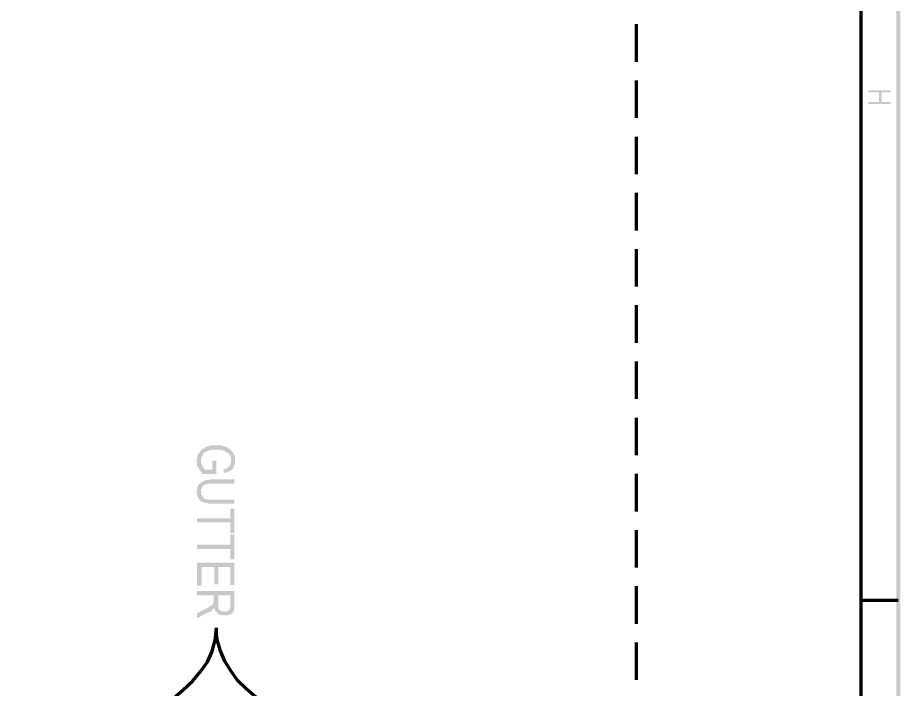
# Model space of a CAD drawing. Header units: inches. Extents: x -186 to 186, y -282 to 282.
# Drawn here: x 138.98 to 186.11, y -155.13 to -119.28 of the extents above; entities that cross this region are included whole.
import ezdxf

# ---------------------------------------------------------------- set-up
doc = ezdxf.new("R2010")
doc.units = ezdxf.units.IN
doc.header["$MEASUREMENT"] = 0
doc.layers.add('H', color=7, linetype='CONTINUOUS', lineweight=100)
doc.layers.add('P', color=250, linetype='CONTINUOUS', lineweight=100)

msp = doc.modelspace()

# ---------------------------------------------------------------- hatches: boundary and pattern name
at = {"layer": 'H', "linetype": 'Continuous'}
for points in [[(186.111, -282.111), (185.889, 281.889), (186.111, 282.111)], [(185.889, -281.889), (186.111, -282.111), (185.889, 281.889)], [(185.593, -123.259), (185.593, -123.148), (184.407, -123.148), (184.407, -123.259), (184.963, -123.259), (184.963, -123.778), (185.111, -123.259)], [(185.593, -123.889), (185.593, -123.778), (185.111, -123.778), (185.111, -123.259), (184.963, -123.778), (184.407, -123.778), (184.407, -123.889)], [(150.593, -142.926), (150.593, -142.815), (150.593, -142.741), (150.556, -142.63), (150.519, -142.593), (150.519, -142.556), (150.481, -142.481), (150.444, -142.444), (150.407, -142.407), (150.37, -142.37), (150.333, -142.333), (150.296, -142.296), (150.111, -142.185), (150.037, -142.185), (150, -142.148), (149.963, -142.148), (149.852, -142.111), (149.815, -142.111), (149.741, -142.111), (149.63, -142.111), (149.556, -142.111), (149.481, -142.111), (149.37, -142.111), (149.296, -142.111), (149.148, -142.148), (149.111, -142.185), (149.037, -142.185), (149, -142.222), (148.889, -142.296), (148.852, -142.296), (148.778, -142.37), (148.704, -142.444), (148.704, -142.481), (148.667, -142.519), (148.63, -142.556), (148.593, -142.63), (148.593, -142.667), (148.556, -142.778), (148.556, -142.815), (148.556, -142.889), (148.519, -142.926), (148.519, -142.963), (148.556, -143), (148.556, -143.074), (148.556, -143.111), (148.556, -143.185), (148.593, -143.222), (148.63, -143.296), (148.667, -143.333), (148.667, -143.37), (148.704, -143.444), (148.741, -143.481), (148.778, -143.519), (148.778, -142.926), (148.778, -142.852), (148.778, -142.815), (148.815, -142.741), (148.815, -142.704), (148.852, -142.667), (148.852, -142.63), (148.889, -142.556), (148.926, -142.519), (148.963, -142.481), (149, -142.481), (149.037, -142.444), (149.111, -142.407), (149.185, -142.37), (149.222, -142.37), (149.333, -142.333), (149.37, -142.333), (149.444, -142.333), (149.519, -142.333), (149.667, -142.333), (149.704, -142.333), (149.778, -142.333), (149.926, -142.37), (149.963, -142.37), (150.037, -142.407), (150.148, -142.481), (150.185, -142.481), (150.222, -142.519), (150.259, -142.556), (150.333, -142.667), (150.333, -142.704), (150.37, -142.741), (150.37, -142.815), (150.37, -142.926), (150.407, -143.407), (150.481, -143.333), (150.519, -143.296), (150.519, -143.222), (150.556, -143.185), (150.556, -143.148), (150.593, -143.111), (150.593, -143.037), (150.593, -143)], [(149.593, -143.63), (149.593, -142.926), (149.37, -142.926), (149.37, -143.407), (149, -143.407), (148.963, -143.37), (148.926, -143.333), (148.889, -143.296), (148.852, -143.222), (148.852, -143.185), (148.815, -143.148), (148.778, -143.037), (148.778, -142.963), (148.778, -142.926), (148.778, -143.519), (148.815, -143.556), (148.852, -143.63)], [(150.407, -143.407), (150.37, -142.926), (150.37, -142.963), (150.37, -143.037), (150.333, -143.074), (150.333, -143.148), (150.296, -143.185), (150.296, -143.222), (150.185, -143.296), (150.148, -143.333), (150.111, -143.333), (150.074, -143.37), (150, -143.37), (149.963, -143.37), (150, -143.593), (150.037, -143.556), (150.111, -143.556), (150.222, -143.519), (150.259, -143.519), (150.296, -143.481), (150.333, -143.444), (150.37, -143.444)], [(150.556, -145.222), (150.556, -145), (149.222, -145), (149.185, -145), (149.111, -145), (149.074, -144.963), (149, -144.963), (148.963, -144.963), (148.926, -144.926), (148.889, -144.889), (148.889, -144.852), (148.852, -144.852), (148.815, -144.778), (148.815, -144.741), (148.778, -144.704), (148.778, -144.63), (148.778, -144.556), (148.778, -144.074), (148.741, -144.111), (148.704, -144.148), (148.667, -144.148), (148.63, -144.222), (148.63, -144.259), (148.593, -144.296), (148.556, -144.407), (148.556, -144.444), (148.556, -144.519), (148.519, -144.593), (148.556, -144.667), (148.556, -144.704), (148.556, -144.778), (148.556, -144.815), (148.593, -144.852), (148.63, -144.926), (148.667, -144.963), (148.667, -145), (148.704, -145.037), (148.741, -145.074), (148.778, -145.111), (148.852, -145.111), (148.889, -145.148), (148.963, -145.148), (148.963, -145.185), (149, -145.185), (149.074, -145.185), (149.111, -145.185), (149.185, -145.222), (149.296, -145.222), (149.333, -145.222), (149.407, -145.222)], [(150.556, -144.148), (150.556, -143.926), (149.259, -143.926), (149.185, -143.963), (149.148, -143.963), (149.074, -143.963), (149.037, -143.963), (148.963, -144), (148.926, -144), (148.852, -144.037), (148.815, -144.037), (148.778, -144.074), (148.778, -144.556), (148.778, -144.519), (148.778, -144.481), (148.815, -144.37), (148.852, -144.333), (148.889, -144.296), (148.926, -144.222), (148.963, -144.222), (149.037, -144.185), (149.074, -144.185), (149.111, -144.185), (149.148, -144.148), (149.296, -144.148), (149.333, -144.148), (149.407, -144.148)], [(150.556, -146.778), (150.556, -145.481), (150.333, -145.481), (150.333, -146), (148.556, -146), (148.556, -146.222), (150.333, -146.222), (150.333, -146.778)], [(150.556, -148.185), (150.556, -146.852), (150.333, -146.852), (150.333, -147.407), (148.556, -147.407), (148.556, -147.63), (150.333, -147.63), (150.333, -148.185)], [(150.556, -149.556), (150.556, -148.37), (148.556, -148.37), (148.556, -149.593), (148.815, -149.593), (148.815, -148.593), (149.481, -148.593), (149.481, -149.519), (149.704, -149.519), (149.704, -148.593), (150.333, -148.593), (150.333, -149.556)], [(150.556, -150.63), (150.556, -149.889), (148.556, -149.889), (148.556, -150.111), (149.444, -150.111), (149.444, -150.37), (149.481, -150.741), (149.481, -150.778), (149.481, -150.815), (149.519, -150.852), (149.519, -150.926), (149.556, -150.963), (149.593, -151), (149.63, -151.037), (149.667, -151.074), (149.667, -151.111), (149.704, -150.111), (150.333, -150.111), (150.333, -150.63), (150.37, -151.111), (150.407, -151.074), (150.444, -151.037), (150.481, -151), (150.519, -150.963), (150.519, -150.889), (150.556, -150.852), (150.556, -150.815), (150.556, -150.704)], [(150.37, -151.111), (150.333, -150.63), (150.333, -150.704), (150.333, -150.815), (150.296, -150.852), (150.259, -150.889), (150.222, -150.926), (150.185, -150.963), (150.074, -150.963), (149.926, -150.963), (149.889, -150.963), (149.852, -150.926), (149.815, -150.926), (149.778, -150.889), (149.741, -150.852), (149.704, -150.815), (149.704, -150.778), (149.704, -150.704), (149.704, -150.111), (149.667, -151.111), (149.704, -151.111), (149.741, -151.148), (149.815, -151.148), (149.852, -151.185), (149.889, -151.185), (150.111, -151.185), (150.296, -151.148), (150.333, -151.148)], [(149.481, -150.741), (149.444, -150.37), (149.444, -150.444), (149.444, -150.481), (149.444, -150.519), (149.407, -150.556), (149.333, -150.667), (149.296, -150.667), (149.259, -150.704), (149.222, -150.704), (149.185, -150.741), (149.111, -150.778), (149.037, -150.815), (149, -150.852), (148.556, -151.074), (148.556, -151.333), (149.111, -151.037), (149.148, -151.037), (149.185, -151), (149.222, -151), (149.296, -150.963), (149.333, -150.926), (149.37, -150.889), (149.407, -150.852), (149.444, -150.815)]]:
    msp.add_hatch(color=0, dxfattribs=at).paths.add_polyline_path(points)

# ---------------------------------------------------------------- linework, layer by layer
at = {"layer": 'P', "color": 0, "linetype": 'Continuous'}
for points in [[(-186, 280), (184, 280), (184, -258)], [(172, -119.63), (172, -121.63)], [(172, -122.63), (172, -124.63)], [(172, -125.63), (172, -127.63)], [(172, -128.63), (172, -130.63)], [(172, -131.63), (172, -133.63)], [(172, -134.63), (172, -136.63)], [(172, -137.63), (172, -139.63)], [(172, -140.63), (172, -142.63)], [(172, -143.63), (172, -145.63)], [(172, -146.63), (172, -148.63)], [(172, -149.63), (172, -151.63)], [(184, -150.37), (186, -150.37)], [(141.852, -159.333), (142.37, -158.889), (142.926, -158.444), (143.519, -158.037), (144.148, -157.63), (145.444, -156.815), (146.704, -156), (147.296, -155.593), (147.815, -155.148), (148.333, -154.667), (148.741, -154.185), (149.111, -153.667), (149.37, -153.111), (149.444, -152.815), (149.519, -152.519), (149.556, -152.185), (149.593, -151.852)], [(156.667, -159.481), (156.185, -159), (155.667, -158.556), (154.556, -157.704), (153.37, -156.852), (152.222, -156), (151.704, -155.556), (151.185, -155.111), (150.741, -154.667), (150.37, -154.148), (150.037, -153.63), (149.815, -153.074), (149.63, -152.481), (149.593, -152.185), (149.593, -151.852)], [(172, -152.63), (172, -154.63)]]:
    msp.add_lwpolyline(points, dxfattribs=at)

doc.saveas('drawing.dxf')
